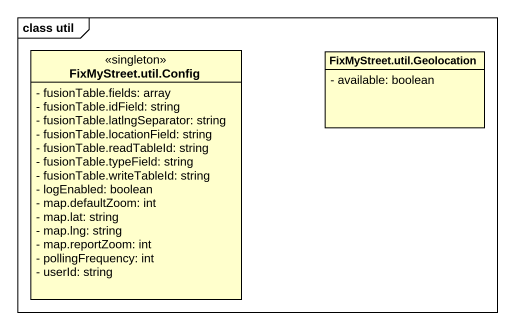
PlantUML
@startuml
mainframe class util
hide circle
hide empty members
skinparam classAttributeIconSize 0
class "FixMyStreet.util.Config" as FixMyStreet_util_Config <<singleton>> {
  - fusionTable.fields: array
  - fusionTable.idField: string
  - fusionTable.latlngSeparator: string
  - fusionTable.locationField: string
  - fusionTable.readTableId: string
  - fusionTable.typeField: string
  - fusionTable.writeTableId: string
  - logEnabled: boolean
  - map.defaultZoom: int
  - map.lat: string
  - map.lng: string
  - map.reportZoom: int
  - pollingFrequency: int
  - userId: string
}
class "FixMyStreet.util.Geolocation" as FixMyStreet_util_Geolocation {
  - available: boolean
}
@enduml
